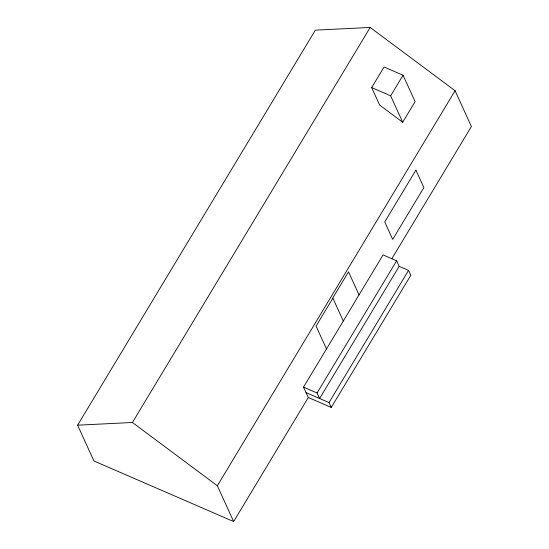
<?xml version="1.0" encoding="UTF-8"?>
<svg xmlns="http://www.w3.org/2000/svg" width="549" height="549" viewBox="0 0 549 549"><rect width="100%" height="100%" fill="white"/><g stroke="black" fill="none" stroke-linecap="round" stroke-linejoin="round"><path stroke-width="0.82" d="M308.312 397.497L331.253 407.447L410.789 275.296L408.559 270.403L399.164 266.327L396.639 260.789L383.085 254.914L303.522 387.12L308.312 397.497L233.654 521.55L93.92 460.968L77.608 425.187L315.346 30.154L370.177 27.45L455.08 90.729L471.392 126.517L391.821 258.737M77.608 425.187L132.439 422.483L370.177 27.45M371.673 87.6L384.08 66.985L403.062 75.213L415.106 101.647L402.698 122.262L379.64 105.072L371.673 87.6L390.655 95.828L402.698 122.262M390.655 95.828L403.062 75.213M233.654 521.55L217.349 485.762L455.08 90.729M332.886 298.155L316.066 326.106L326.483 348.965M306.047 392.659L329.023 402.554L331.253 407.447M399.164 266.327L319.6 398.533L317.075 392.995L396.639 260.789M329.023 402.554L408.559 270.403M303.522 387.12L317.075 392.995M132.439 422.483L217.349 485.762M359.032 294.888L348.526 271.83L332.797 297.963L343.303 321.021M415.916 170.115L384.732 221.926L392.686 239.391L423.869 187.58L415.916 170.115"/></g></svg>
